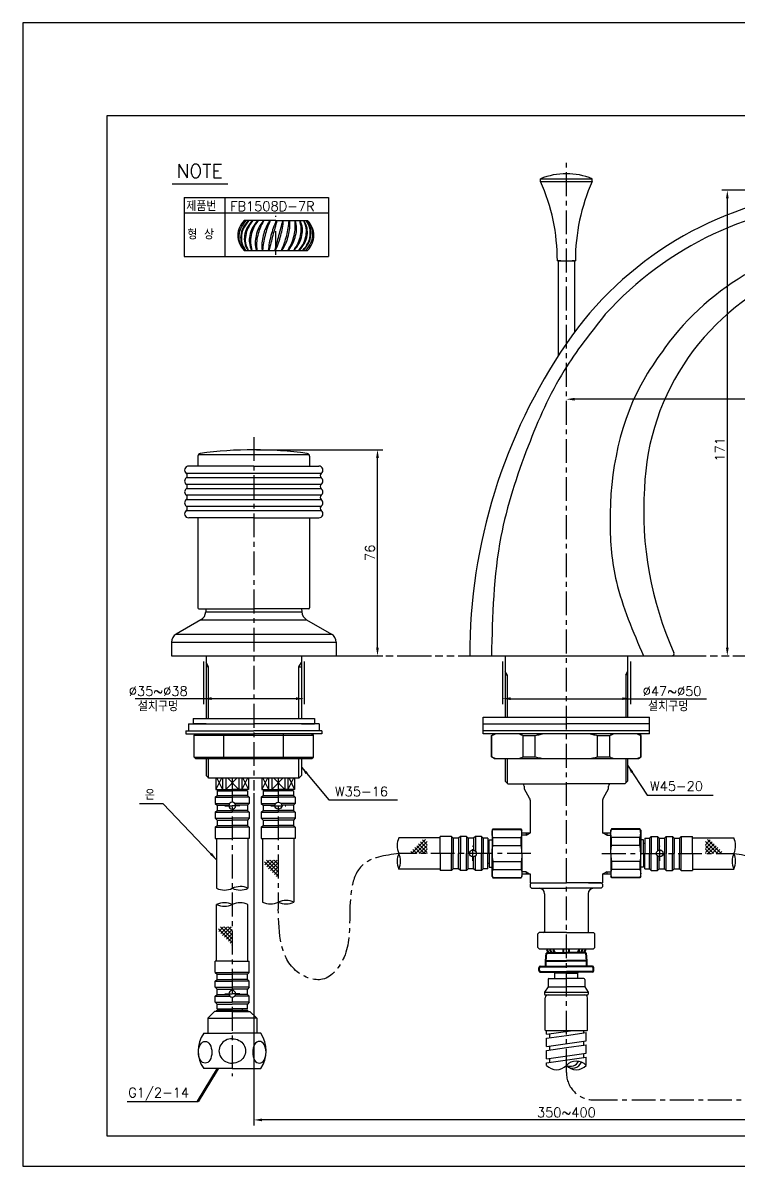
# Model space of a CAD drawing. Extents: x 594 to 1188, y 0 to 420.
# Drawn here: x 594 to 856.7, y 0 to 420 of the extents above; entities that cross this region are included whole.
import ezdxf

# ---------------------------------------------------------------- set-up
doc = ezdxf.new("R2010")
doc.units = 0
doc.header["$LTSCALE"] = 7
doc.header["$MEASUREMENT"] = 0
doc.linetypes.add('CENTER', pattern=[2, 1.25, -0.25, 0.25, -0.25])
doc.linetypes.add('PHANTOM', pattern=[0.8, 0.45, -0.05, 0.1, -0.05, 0.1, -0.05])
doc.layers.get('0').update_dxf_attribs({"color": 2, "linetype": 'CONTINUOUS'})
for name, color, linetype in [('CL', 1, 'CENTER'), ('D', 2, 'CONTINUOUS'), ('DIM', 2, 'CONTINUOUS'), ('DWG', 7, 'CONTINUOUS'), ('PH', 3, 'PHANTOM')]:
    doc.layers.add(name, color=color, linetype=linetype)
doc.styles.add('GHS', font='ROMANS', dxfattribs={"bigfont": 'GHS'})
doc.dimstyles.new('STANDARD$7', dxfattribs={"dimtxt": 3.5, "dimasz": 3, "dimexe": 1, "dimexo": 0.0625, "dimgap": 1, "dimtad": 1, "dimdec": 4, "dimzin": 0, "dimdsep": 46, "dimtxsty": 'GHS', "dimcen": 1, "dimclrt": 2, "dimadec": 0, "dimazin": 0, "dimtfac": 1, "dimtdec": 4, "dimtofl": 0, "dimtmove": 0, "dimatfit": 3, "dimfxl": 0, "dimtolj": 1, "dimtzin": 0, "dimarcsym": 0})

# ---------------------------------------------------------------- blocks, each defined once
blk = doc.blocks.new('BORDER')
for p, q in [((1, 1), (0, 1)), ((0, 1), (0, 0)), ((0, 0), (1, 0))]:
    blk.add_line(p, q)

msp = doc.modelspace()

# ---------------------------------------------------------------- linework, layer by layer
at = {"color": 4}
for p, q in [((625, 386), (937.66, 386)), ((625, 11), (625, 386)), ((1174, 11), (625, 11))]:
    msp.add_line(p, q, dxfattribs=at)
at = {"color": 7, "linetype": 'Continuous'}
for p, q in [((791.54, 332.59), (790.61, 332.59)), ((790.61, 332.59), (790.61, 297.64)), ((796.61, 332.59), (795.68, 332.59)), ((796.61, 332.59), (796.61, 306.37)), ((661.21, 204.77), (661.15, 203.58)), ((696.39, 204.77), (696.45, 203.58)), ((659.41, 200.73), (650.3, 195.48)), ((698.2, 200.73), (707.3, 195.48)), ((648.55, 192.45), (648.55, 187.47)), ((709.05, 192.45), (709.05, 187.47)), ((648.55, 187.47), (678.8, 187.47)), ((661.3, 187.47), (661.3, 164.47)), ((696.3, 187.47), (709.05, 187.47)), ((696.3, 187.47), (696.3, 164.47)), ((771.11, 187.47), (771.11, 164.97)), ((816.11, 187.47), (816.11, 164.97)), ((763.11, 162.47), (763.11, 164.97)), ((824.11, 162.47), (824.11, 164.97)), ((653.8, 159.97), (678.8, 159.97)), ((653.8, 159.97), (653.8, 158.77)), ((654.8, 162.47), (654.8, 159.97)), ((661.3, 162.47), (656.55, 162.47)), ((703.8, 159.97), (678.8, 159.97)), ((696.3, 162.47), (701.05, 162.47)), ((702.8, 162.47), (702.8, 159.97)), ((703.8, 159.97), (703.8, 158.77)), ((763.11, 159.97), (763.11, 162.47)), ((793.61, 159.97), (763.11, 159.97)), ((763.11, 158.77), (763.11, 159.97)), ((824.11, 159.97), (793.61, 159.97)), ((824.11, 159.97), (824.11, 162.47)), ((824.11, 158.77), (824.11, 159.97)), ((653.8, 158.77), (678.8, 158.77)), ((657.44, 158.77), (656.86, 158.27)), ((656.86, 158.27), (700.74, 158.27)), ((656.86, 150.27), (656.86, 158.27)), ((668.12, 158.77), (667.83, 158.27)), ((667.83, 150.27), (667.83, 158.27)), ((703.8, 158.77), (678.8, 158.77)), ((689.48, 158.77), (689.77, 158.27)), ((689.77, 150.27), (689.77, 158.27)), ((700.16, 158.77), (700.74, 158.27)), ((700.74, 150.27), (700.74, 158.27)), ((793.61, 158.77), (763.11, 158.77)), ((766.11, 158.19), (767.11, 158.77)), ((766.11, 150.34), (766.11, 158.19)), ((766.11, 158.19), (766.23, 158.19)), ((766.23, 150.34), (766.23, 158.19)), ((777.69, 158.19), (782.15, 158.19)), ((777.69, 150.34), (777.69, 158.19)), ((782.15, 150.34), (782.15, 158.19)), ((824.11, 158.77), (793.61, 158.77)), ((805.07, 150.34), (805.07, 158.19)), ((805.07, 158.19), (809.53, 158.19)), ((809.53, 150.34), (809.53, 158.19)), ((821.11, 158.19), (820.11, 158.77)), ((820.99, 150.34), (820.99, 158.19)), ((820.99, 158.19), (821.11, 158.19)), ((821.11, 150.34), (821.11, 158.19)), ((656.86, 150.27), (700.74, 150.27)), ((657.44, 149.77), (656.86, 150.27)), ((657.44, 149.77), (700.16, 149.77)), ((661.3, 149.77), (661.3, 143.47)), ((668.12, 149.77), (667.83, 150.27)), ((689.48, 149.77), (689.77, 150.27)), ((696.3, 149.77), (696.3, 143.47)), ((700.16, 149.77), (700.74, 150.27)), ((767.11, 149.77), (766.11, 150.34)), ((766.11, 150.34), (766.23, 150.34)), ((767.11, 149.77), (820.11, 149.77)), ((771.11, 149.77), (771.11, 141.47)), ((777.69, 150.34), (782.15, 150.34)), ((805.07, 150.34), (809.53, 150.34)), ((816.11, 149.77), (816.11, 141.47)), ((820.11, 149.77), (821.11, 150.34)), ((820.99, 150.34), (821.11, 150.34)), ((661.3, 143.47), (662.3, 142.47)), ((696.3, 143.47), (695.3, 142.47)), ((678.8, 142.47), (662.3, 142.47)), ((695.3, 142.47), (678.8, 142.47)), ((695.3, 142.47), (693.8, 142.47)), ((771.11, 141.47), (772.11, 140.47)), ((778.11, 139.57), (778.11, 138.94)), ((809.11, 138.94), (809.11, 139.57)), ((816.11, 141.47), (815.11, 140.47)), ((780.11, 135.21), (778.24, 138.44)), ((780.31, 134.46), (780.31, 122.37)), ((806.91, 134.46), (806.91, 122.37)), ((808.98, 138.44), (807.11, 135.21)), ((766.31, 123.37), (766.6, 123.87)), ((766.31, 123.37), (766.31, 114.87)), ((766.6, 123.87), (777.02, 123.87)), ((766.6, 123.71), (766.6, 123.87)), ((766.6, 123.71), (777.02, 123.71)), ((777.02, 123.87), (777.02, 123.71)), ((777.02, 123.87), (777.31, 123.37)), ((777.31, 114.87), (777.31, 123.37)), ((780.31, 122.37), (777.31, 122.37)), ((778.81, 122.37), (778.81, 121.62)), ((809.91, 122.37), (806.91, 122.37)), ((808.41, 122.37), (808.41, 121.62)), ((810.2, 123.87), (809.91, 123.37)), ((809.91, 114.87), (809.91, 123.37)), ((820.62, 123.87), (810.2, 123.87)), ((810.2, 123.87), (810.2, 123.71)), ((820.62, 123.71), (810.2, 123.71)), ((820.91, 123.37), (820.62, 123.87)), ((820.62, 123.71), (820.62, 123.87)), ((820.91, 123.37), (820.91, 114.87)), ((766.6, 120.75), (777.02, 120.75)), ((766.6, 117.82), (766.6, 120.75)), ((766.6, 117.82), (777.02, 117.82)), ((777.02, 117.82), (777.02, 120.75)), ((820.62, 120.75), (810.2, 120.75)), ((810.2, 117.82), (810.2, 120.75)), ((820.62, 117.82), (810.2, 117.82)), ((820.62, 117.82), (820.62, 120.75)), ((766.31, 106.37), (766.31, 114.87)), ((777.31, 114.87), (777.31, 106.37)), ((809.91, 114.87), (809.91, 106.37)), ((820.91, 106.37), (820.91, 114.87)), ((766.6, 111.91), (777.02, 111.91)), ((766.6, 111.91), (766.6, 108.98)), ((777.02, 111.91), (777.02, 108.98)), ((820.62, 111.91), (810.2, 111.91)), ((810.2, 111.91), (810.2, 108.98)), ((820.62, 111.91), (820.62, 108.98)), ((766.31, 106.37), (766.6, 105.87)), ((766.6, 108.98), (777.02, 108.98)), ((766.6, 106.03), (777.02, 106.03)), ((766.6, 106.03), (766.6, 105.87)), ((766.6, 105.87), (777.02, 105.87)), ((777.02, 105.87), (777.31, 106.37)), ((777.02, 105.87), (777.02, 106.03)), ((777.31, 107.37), (780.31, 107.37)), ((778.81, 108.12), (778.81, 107.37)), ((780.31, 107.37), (780.31, 104.07)), ((806.91, 107.37), (806.91, 104.07)), ((806.91, 107.37), (809.91, 107.37)), ((808.41, 108.12), (808.41, 107.37)), ((810.2, 105.87), (809.91, 106.37)), ((820.62, 108.98), (810.2, 108.98)), ((820.62, 106.03), (810.2, 106.03)), ((810.2, 105.87), (810.2, 106.03)), ((820.62, 105.87), (810.2, 105.87)), ((820.91, 106.37), (820.62, 105.87)), ((820.62, 106.03), (820.62, 105.87)), ((780.31, 104.07), (793.61, 104.07)), ((801.71, 104.07), (806.91, 104.07)), ((785.61, 100.07), (785.61, 86.17)), ((785.61, 100.07), (785.61, 86.17)), ((801.61, 100.07), (801.61, 86.17)), ((801.61, 100.07), (801.61, 86.17)), ((783.61, 79.87), (793.61, 79.87)), ((793.61, 79.87), (803.61, 79.87))]:
    msp.add_line(p, q, dxfattribs=at)
at = {"color": 2, "linetype": 'Continuous'}
for p, q in [((661.21, 204.72), (661.26, 204.77)), ((654.88, 162.47), (654.8, 162.46)), ((702.73, 162.47), (702.8, 162.46)), ((653.8, 158.84), (653.85, 158.77)), ((703.8, 158.84), (703.75, 158.77))]:
    msp.add_line(p, q, dxfattribs=at)
at = {"color": 2}
for p, q in [((741.82, 119.94), (736.74, 114.87)), ((742.52, 119.24), (738.15, 114.87)), ((738.65, 117.7), (741.49, 114.87)), ((739.36, 118.41), (742.52, 115.24)), ((742.52, 117.82), (739.57, 114.87)), ((740.06, 119.12), (742.52, 116.66)), ((740.77, 119.82), (742.52, 118.07)), ((846.45, 119.82), (844.69, 118.07)), ((844.69, 119.24), (849.07, 114.87)), ((847.15, 119.12), (844.69, 116.66)), ((847.86, 118.41), (844.69, 115.24)), ((844.69, 117.82), (847.65, 114.87)), ((845.4, 119.94), (850.48, 114.87)), ((848.57, 117.7), (845.73, 114.87)), ((735.82, 114.86), (735.83, 114.87)), ((735.82, 114.87), (735.83, 114.87)), ((736.53, 115.58), (737.24, 114.87)), ((737.24, 116.29), (738.66, 114.87)), ((737.94, 117), (740.07, 114.87)), ((742.52, 116.41), (740.98, 114.87)), ((742.52, 114.99), (742.4, 114.87)), ((844.69, 116.41), (846.24, 114.87)), ((844.69, 114.99), (844.82, 114.87)), ((849.28, 117), (847.14, 114.87)), ((849.98, 116.29), (848.56, 114.87)), ((850.69, 115.58), (849.97, 114.87)), ((851.4, 114.87), (851.39, 114.87)), ((851.4, 114.86), (851.39, 114.87)), ((682.73, 111.73), (687.81, 106.65)), ((682.85, 110.68), (684.6, 112.43)), ((683.44, 112.43), (687.81, 108.06)), ((683.56, 109.97), (686.02, 112.43)), ((684.27, 109.27), (687.43, 112.43)), ((684.85, 112.43), (687.81, 109.48)), ((684.97, 108.56), (687.81, 111.4)), ((685.68, 107.85), (687.81, 109.98)), ((686.27, 112.43), (687.81, 110.89)), ((687.68, 112.43), (687.81, 112.31)), ((686.39, 107.15), (687.81, 108.57)), ((687.09, 106.44), (687.81, 107.16)), ((687.8, 105.73), (687.81, 105.74)), ((665.82, 87.22), (670.9, 82.14)), ((665.94, 86.18), (667.69, 87.93)), ((666.53, 87.93), (670.9, 83.56)), ((666.65, 85.47), (669.11, 87.93)), ((667.36, 84.76), (670.52, 87.93)), ((667.95, 87.93), (670.9, 84.97)), ((668.06, 84.06), (670.9, 86.89)), ((668.77, 83.35), (670.9, 85.48)), ((669.36, 87.93), (670.9, 86.39)), ((669.48, 82.64), (670.9, 84.06)), ((670.77, 87.93), (670.9, 87.8)), ((670.19, 81.93), (670.9, 82.65)), ((670.89, 81.23), (670.9, 81.24))]:
    msp.add_line(p, q, dxfattribs=at)
at = {"color": 7, "linetype": 'Continuous'}
for points in [[(766.31, 122.23), (766.31, 122.39), (766.32, 122.55), (766.34, 122.72), (766.37, 122.88), (766.4, 123.05), (766.44, 123.21), (766.48, 123.38), (766.54, 123.54), (766.6, 123.71)], [(766.6, 120.75), (766.54, 120.91), (766.48, 121.08), (766.44, 121.24), (766.4, 121.41), (766.37, 121.57), (766.34, 121.74), (766.32, 121.9), (766.31, 122.06), (766.31, 122.23)], [(777.31, 122.23), (777.31, 122.39), (777.29, 122.55), (777.28, 122.72), (777.25, 122.88), (777.22, 123.05), (777.18, 123.21), (777.13, 123.38), (777.08, 123.54), (777.02, 123.71)], [(777.02, 120.75), (777.08, 120.91), (777.13, 121.08), (777.18, 121.24), (777.22, 121.41), (777.25, 121.57), (777.28, 121.74), (777.29, 121.9), (777.31, 122.06), (777.31, 122.23)], [(809.91, 122.23), (809.91, 122.39), (809.92, 122.55), (809.94, 122.72), (809.97, 122.88), (810, 123.05), (810.04, 123.21), (810.08, 123.38), (810.14, 123.54), (810.2, 123.71)], [(810.2, 120.75), (810.14, 120.91), (810.08, 121.08), (810.04, 121.24), (810, 121.41), (809.97, 121.57), (809.94, 121.74), (809.92, 121.9), (809.91, 122.06), (809.91, 122.23)], [(820.91, 122.23), (820.91, 122.39), (820.89, 122.55), (820.88, 122.72), (820.85, 122.88), (820.82, 123.05), (820.78, 123.21), (820.73, 123.38), (820.68, 123.54), (820.62, 123.71)], [(820.62, 120.75), (820.68, 120.91), (820.73, 121.08), (820.78, 121.24), (820.82, 121.41), (820.85, 121.57), (820.88, 121.74), (820.89, 121.9), (820.91, 122.06), (820.91, 122.23)], [(766.31, 114.87), (766.31, 115.19), (766.32, 115.52), (766.34, 115.85), (766.37, 116.18), (766.4, 116.5), (766.44, 116.83), (766.48, 117.16), (766.54, 117.49), (766.6, 117.82)], [(777.31, 114.87), (777.31, 115.19), (777.29, 115.52), (777.28, 115.85), (777.25, 116.18), (777.22, 116.5), (777.18, 116.83), (777.13, 117.16), (777.08, 117.49), (777.02, 117.82)], [(809.91, 114.87), (809.91, 115.19), (809.92, 115.52), (809.94, 115.85), (809.97, 116.18), (810, 116.5), (810.04, 116.83), (810.08, 117.16), (810.14, 117.49), (810.2, 117.82)], [(820.91, 114.87), (820.91, 115.19), (820.89, 115.52), (820.88, 115.85), (820.85, 116.18), (820.82, 116.5), (820.78, 116.83), (820.73, 117.16), (820.68, 117.49), (820.62, 117.82)], [(766.31, 114.87), (766.31, 114.54), (766.32, 114.21), (766.34, 113.88), (766.37, 113.56), (766.4, 113.23), (766.44, 112.9), (766.48, 112.57), (766.54, 112.24), (766.6, 111.91)], [(777.31, 114.87), (777.31, 114.54), (777.29, 114.21), (777.28, 113.88), (777.25, 113.56), (777.22, 113.23), (777.18, 112.9), (777.13, 112.57), (777.08, 112.24), (777.02, 111.91)], [(809.91, 114.87), (809.91, 114.54), (809.92, 114.21), (809.94, 113.88), (809.97, 113.56), (810, 113.23), (810.04, 112.9), (810.08, 112.57), (810.14, 112.24), (810.2, 111.91)], [(820.91, 114.87), (820.91, 114.54), (820.89, 114.21), (820.88, 113.88), (820.85, 113.56), (820.82, 113.23), (820.78, 112.9), (820.73, 112.57), (820.68, 112.24), (820.62, 111.91)], [(766.6, 108.98), (766.54, 108.82), (766.48, 108.65), (766.44, 108.49), (766.4, 108.32), (766.37, 108.16), (766.34, 108), (766.32, 107.83), (766.31, 107.67), (766.31, 107.5)], [(766.31, 107.5), (766.31, 107.34), (766.32, 107.18), (766.34, 107.01), (766.37, 106.85), (766.4, 106.69), (766.44, 106.52), (766.48, 106.36), (766.54, 106.19), (766.6, 106.03)], [(777.02, 108.98), (777.08, 108.82), (777.13, 108.65), (777.18, 108.49), (777.22, 108.32), (777.25, 108.16), (777.28, 108), (777.29, 107.83), (777.31, 107.67), (777.31, 107.5)], [(777.31, 107.5), (777.31, 107.34), (777.29, 107.18), (777.28, 107.01), (777.25, 106.85), (777.22, 106.69), (777.18, 106.52), (777.13, 106.36), (777.08, 106.19), (777.02, 106.03)], [(810.2, 108.98), (810.14, 108.82), (810.08, 108.65), (810.04, 108.49), (810, 108.32), (809.97, 108.16), (809.94, 108), (809.92, 107.83), (809.91, 107.67), (809.91, 107.5)], [(809.91, 107.5), (809.91, 107.34), (809.92, 107.18), (809.94, 107.01), (809.97, 106.85), (810, 106.69), (810.04, 106.52), (810.08, 106.36), (810.14, 106.19), (810.2, 106.03)], [(820.62, 108.98), (820.68, 108.82), (820.73, 108.65), (820.78, 108.49), (820.82, 108.32), (820.85, 108.16), (820.88, 108), (820.89, 107.83), (820.91, 107.67), (820.91, 107.5)], [(820.91, 107.5), (820.91, 107.34), (820.89, 107.18), (820.88, 107.01), (820.85, 106.85), (820.82, 106.69), (820.78, 106.52), (820.73, 106.36), (820.68, 106.19), (820.62, 106.03)]]:
    msp.add_lwpolyline(points, dxfattribs=at)
for centre, radius, start, end in [((657.66, 203.76), 3.5, 300, 357), ((699.95, 203.76), 3.5, 183, 240), ((652.05, 192.45), 3.5, 120, 180), ((705.55, 192.45), 3.5, 0, 60), ((776.61, 139.57), 1.5, 0, 36.8699), ((779.11, 138.94), 1, 179.9984, 209.9982), ((808.11, 138.94), 1, 330.0011, 0.0009), ((810.61, 139.57), 1.5, 143.1301, 180), ((778.81, 134.46), 1.5, 0, 30), ((808.41, 134.46), 1.5, 150, 180)]:
    msp.add_arc(centre, radius, start, end, dxfattribs=at)
at = {"color": 2, "linetype": 'Continuous'}
for centre, radius, start, end in [((738.21, 117.72), 6.77, 154.671, 204.893), ((849, 117.72), 6.77, 335.107, 25.329), ((738.21, 112.01), 6.77, 155.107, 205.329), ((725.93, 111.97), 6.78, 335.1431, 25.293), ((861.28, 111.97), 6.78, 154.707, 204.8569), ((849, 112.01), 6.77, 334.671, 24.893), ((668.05, 108.21), 6.77, 244.671, 294.893), ((673.8, 95.93), 6.78, 65.1431, 115.293), ((673.75, 108.21), 6.77, 245.107, 295.329), ((668.05, 89.97), 6.77, 65.107, 115.329), ((673.75, 89.97), 6.77, 64.671, 114.893), ((684.95, 103.09), 6.77, 244.671, 294.893), ((690.7, 90.81), 6.78, 65.1431, 115.293), ((690.65, 103.09), 6.77, 245.107, 295.329), ((668, 102.25), 6.78, 245.1431, 295.293)]:
    msp.add_arc(centre, radius, start, end, dxfattribs=at)
at = {"color": 7, "linetype": 'Continuous'}
for points in [[(766.23, 158.19), (766.68, 158.4), (767.12, 158.59), (767.56, 158.77)], [(776.35, 158.77), (776.8, 158.59), (777.24, 158.4), (777.69, 158.19)], [(782.15, 158.19), (783.05, 158.4), (783.94, 158.59), (784.82, 158.77)], [(802.4, 158.77), (803.28, 158.59), (804.17, 158.4), (805.07, 158.19)], [(809.53, 158.19), (809.98, 158.4), (810.42, 158.59), (810.87, 158.77)], [(819.65, 158.77), (820.1, 158.59), (820.54, 158.4), (820.99, 158.19)], [(766.23, 150.34), (766.68, 150.14), (767.12, 149.94), (767.56, 149.77)], [(776.35, 149.77), (776.8, 149.94), (777.24, 150.14), (777.69, 150.34)], [(782.15, 150.34), (783.05, 150.14), (783.94, 149.94), (784.82, 149.77)], [(802.4, 149.77), (803.28, 149.94), (804.17, 150.14), (805.07, 150.34)], [(809.53, 150.34), (809.98, 150.14), (810.42, 149.94), (810.87, 149.77)], [(819.65, 149.77), (820.1, 149.94), (820.54, 150.14), (820.99, 150.34)]]:
    msp.add_spline(points, degree=3, dxfattribs=at)
at = {"layer": 'CL', "color": 1}
for p, q in [((793.61, 34.35), (793.61, 369.63)), ((678.8, 267.81), (678.8, 138.03)), ((670.9, 142.47), (670.9, 33.08)), ((687.8, 142.47), (687.8, 94.38)), ((687.8, 142.47), (687.8, 117.52)), ((780.57, 114.87), (732.14, 114.87)), ((806.65, 114.87), (855.08, 114.87)), ((803.61, 24.35), (960.4, 24.35))]:
    msp.add_line(p, q, dxfattribs=at)
at = {"layer": 'CL'}
msp.add_line((686.91, 334.73), (686.91, 349.05), dxfattribs=at)
at = {"layer": 'CL', "ltscale": 0.5}
for p, q in [((668.15, 132.4), (670.9, 132.4)), ((673.65, 132.4), (670.9, 132.4)), ((685.05, 132.4), (690.55, 132.4)), ((759.31, 112.12), (759.31, 117.62)), ((827.91, 112.12), (827.91, 117.62)), ((668.15, 63.31), (670.9, 63.31)), ((673.65, 63.31), (670.9, 63.31))]:
    msp.add_line(p, q, dxfattribs=at)
at = {"layer": 'CL', "color": 1}
msp.add_arc((803.61, 34.35), 10, 180, 270, dxfattribs=at)
for points in [[(732.14, 114.87), (718.7, 110.58), (714.04, 91.47), (711.97, 76.79), (704.06, 68.65), (694.75, 71.44), (687.8, 94.38)], [(855.08, 114.87), (868.52, 110.58), (873.18, 91.47), (875.25, 76.79), (883.16, 68.65), (892.46, 71.44), (899.42, 94.38)]]:
    msp.add_spline(points, degree=3, dxfattribs=at)
at = {"layer": 'D'}
for p, q in [((648.88, 360.88), (669.27, 360.88)), ((653.18, 355.9), (706.29, 355.9)), ((653.18, 355.9), (653.18, 334.2)), ((668.18, 355.9), (668.18, 334.2)), ((706.29, 355.9), (706.29, 334.2)), ((653.18, 350.2), (706.29, 350.2)), ((653.18, 334.2), (706.29, 334.2)), ((660.3, 185.37), (660.3, 169.75)), ((662.2, 183.47), (661.3, 185.02)), ((695.4, 183.47), (696.3, 185.02)), ((697.3, 185.37), (697.3, 169.75)), ((770.11, 185.37), (770.11, 169.73)), ((817.11, 185.37), (817.11, 169.73)), ((662.2, 164.47), (662.2, 183.47)), ((695.4, 164.47), (695.4, 183.47)), ((771.81, 180.47), (771.11, 181.68)), ((815.41, 180.47), (816.11, 181.68)), ((771.81, 180.47), (771.81, 164.97)), ((815.41, 180.47), (815.41, 164.97)), ((635.23, 171.75), (694.3, 171.75)), ((773.11, 171.73), (845.07, 171.73)), ((662.2, 142.57), (662.2, 149.77)), ((695.4, 142.57), (695.4, 149.77)), ((771.81, 149.77), (771.81, 140.77)), ((815.41, 149.77), (815.41, 140.77)), ((666.97, 142.47), (664.9, 138.4)), ((665.26, 142.47), (667.34, 138.4)), ((668.5, 138.4), (672.57, 142.47)), ((673.3, 138.4), (669.23, 142.47)), ((676.54, 142.47), (674.47, 138.4)), ((674.84, 142.47), (676.9, 138.4)), ((683.87, 142.47), (681.8, 138.4)), ((682.16, 142.47), (684.24, 138.4)), ((689.47, 142.47), (685.4, 138.4)), ((690.2, 138.4), (686.13, 142.47)), ((693.44, 142.47), (691.37, 138.4)), ((691.74, 142.47), (693.8, 138.4)), ((706.34, 134.54), (731.64, 134.54)), ((823.24, 136.34), (847.49, 136.34)), ((645.55, 133.1), (636.78, 133.1)), ((778.81, 121.62), (780.11, 122.37)), ((808.41, 121.62), (807.11, 122.37)), ((778.81, 121.62), (777.31, 121.62)), ((808.41, 121.62), (809.91, 121.62)), ((778.81, 108.12), (777.31, 108.12)), ((778.81, 108.12), (780.11, 107.37)), ((808.41, 108.12), (807.11, 107.37)), ((808.41, 108.12), (809.91, 108.12)), ((632.35, 23.76), (658.26, 23.76))]:
    msp.add_line(p, q, dxfattribs=at)
at = {"layer": 'D', "color": 2}
for p, q in [((678.8, 137.03), (678.8, 14.98)), ((905.42, 16.98), (681.8, 16.98))]:
    msp.add_line(p, q, dxfattribs=at)
at = {"layer": 'D', "color": 7, "lineweight": 0}
for p, q in [((801.61, 79.87), (803.61, 79.87)), ((803.61, 79.87), (804.11, 80.37))]:
    msp.add_line(p, q, dxfattribs=at)
at = {"layer": 'D'}
for centre, radius, start, end in [((797.23, 33.68), 4.92, 42.5796, 137.4204), ((795.08, 40.09), 3.41, 244.4618, 332.7206), ((795.97, 39.39), 3.35, 225.2934, 339.7397), ((789.98, 40.34), 4.92, 222.5796, 317.4204), ((797.23, 40.34), 4.92, 222.5796, 317.4204)]:
    msp.add_arc(centre, radius, start, end, dxfattribs=at)
for points in [[(663.3, 172.25), (663.3, 171.25), (660.3, 171.75)], [(694.3, 172.25), (694.3, 171.25), (697.3, 171.75)], [(773.11, 172.23), (773.11, 171.23), (770.11, 171.73)], [(814.11, 172.23), (814.11, 171.23), (817.11, 171.73)]]:
    msp.add_solid(points, dxfattribs=at)
at = {"layer": 'D', "color": 2}
msp.add_solid([(681.8, 17.48), (681.8, 16.48), (678.8, 16.98)], dxfattribs=at)
at = {"layer": 'DIM'}
for p, q in [((899.2, 358.5), (850.72, 358.5)), ((852.72, 355.5), (852.72, 190.47)), ((985.38, 281.74), (796.61, 281.74)), ((679.8, 263.17), (726.24, 263.17)), ((724.24, 190.47), (724.24, 260.17)), ((710.05, 187.47), (726.24, 187.47))]:
    msp.add_line(p, q, dxfattribs=at)
for points in [[(852.22, 355.5), (853.22, 355.5), (852.72, 358.5)], [(796.61, 282.24), (796.61, 281.24), (793.61, 281.74)], [(723.74, 260.17), (724.74, 260.17), (724.24, 263.17)], [(723.74, 190.47), (724.74, 190.47), (724.24, 187.47)], [(852.22, 190.47), (853.22, 190.47), (852.72, 187.47)]]:
    msp.add_solid(points, dxfattribs=at)
at = {"layer": 'DWG'}
for p, q in [((784.11, 362.72), (803.11, 362.72)), ((784.11, 361.72), (784.11, 362.72)), ((784.11, 361.72), (803.11, 361.72)), ((803.11, 361.72), (803.11, 362.72)), ((686.91, 347.39), (675.25, 347.39)), ((686.91, 347.39), (698.57, 347.39)), ((675.25, 336.39), (698.57, 336.39)), ((790.31, 332.59), (796.91, 332.59)), ((658.3, 260.8), (658.3, 257.17)), ((658.52, 261.43), (699.08, 261.43)), ((699.3, 260.8), (699.3, 257.17)), ((678.8, 257.17), (654.9, 257.17)), ((678.8, 257.17), (702.7, 257.17)), ((703.6, 254.47), (654, 254.47)), ((703.6, 252.87), (654, 252.87)), ((703.6, 250.47), (654, 250.47)), ((703.6, 248.87), (654, 248.87)), ((703.6, 246.47), (654, 246.47)), ((654, 244.87), (703.6, 244.87)), ((654, 242.47), (703.6, 242.47)), ((654, 240.87), (703.6, 240.87)), ((658.3, 238.17), (654.9, 238.17)), ((662.8, 238.17), (658.3, 238.17)), ((678.8, 238.17), (658.3, 238.17)), ((658.3, 237.87), (658.3, 205.07)), ((678.8, 238.17), (699.3, 238.17)), ((694.8, 238.17), (699.3, 238.17)), ((699.3, 238.17), (699.3, 205.07)), ((699.3, 238.17), (702.7, 238.17)), ((658.6, 204.77), (678.8, 204.77)), ((661.15, 203.58), (696.45, 203.58)), ((699, 204.77), (678.8, 204.77)), ((659.41, 200.73), (698.2, 200.73)), ((650.3, 195.48), (707.3, 195.48)), ((648.55, 192.45), (709.05, 192.45)), ((648.55, 187.47), (661.3, 187.47)), ((678.8, 187.47), (709.05, 187.47)), ((758.11, 187.47), (793.61, 187.47)), ((793.61, 187.47), (832.37, 187.47)), ((662.2, 183.47), (661.3, 183.47)), ((695.4, 183.47), (696.3, 183.47)), ((771.11, 180.47), (771.81, 180.47)), ((816.11, 180.47), (815.41, 180.47)), ((656.55, 164.47), (701.05, 164.47)), ((656.55, 164.47), (656.55, 162.47)), ((701.05, 164.47), (701.05, 162.47)), ((763.11, 164.97), (824.11, 164.97)), ((654.8, 162.47), (678.8, 162.47)), ((702.8, 162.47), (678.8, 162.47)), ((763.11, 162.47), (793.61, 162.47)), ((824.11, 162.47), (793.61, 162.47)), ((664.9, 142.47), (664.9, 138.4)), ((667.34, 142.47), (667.34, 138.4)), ((668.5, 142.47), (668.5, 138.4)), ((673.3, 142.47), (673.3, 138.4)), ((674.47, 142.47), (674.47, 138.4)), ((676.9, 142.47), (676.9, 138.4)), ((681.8, 142.47), (681.8, 138.4)), ((684.24, 142.47), (684.24, 138.4)), ((685.4, 142.47), (685.4, 138.4)), ((690.2, 142.47), (690.2, 138.4)), ((691.37, 142.47), (691.37, 138.4)), ((693.8, 142.47), (693.8, 138.4)), ((772.11, 140.47), (793.61, 140.47)), ((815.11, 140.47), (793.61, 140.47)), ((664.65, 135.51), (665.3, 136.16)), ((664.65, 135.51), (670.9, 135.51)), ((664.65, 135.51), (664.65, 133.28)), ((664.9, 138.4), (670.9, 138.4)), ((665.3, 137.9), (670.9, 137.9)), ((665.3, 137.9), (665.3, 136.16)), ((665.3, 136.16), (670.9, 136.16)), ((667.15, 138.4), (667.15, 137.9)), ((676.9, 138.4), (670.9, 138.4)), ((676.5, 137.9), (670.9, 137.9)), ((676.5, 136.16), (670.9, 136.16)), ((677.15, 135.51), (670.9, 135.51)), ((674.65, 138.4), (674.65, 137.9)), ((676.5, 137.9), (676.5, 136.16)), ((677.15, 135.51), (676.5, 136.16)), ((677.15, 135.51), (677.15, 133.28)), ((681.55, 135.51), (682.2, 136.16)), ((681.55, 135.51), (687.8, 135.51)), ((681.55, 135.51), (681.55, 133.28)), ((681.8, 138.4), (687.8, 138.4)), ((682.2, 137.9), (687.8, 137.9)), ((682.2, 137.9), (682.2, 136.16)), ((682.2, 136.16), (687.8, 136.16)), ((684.05, 138.4), (684.05, 137.9)), ((693.8, 138.4), (687.8, 138.4)), ((693.4, 137.9), (687.8, 137.9)), ((693.4, 136.16), (687.8, 136.16)), ((694.05, 135.51), (687.8, 135.51)), ((691.55, 138.4), (691.55, 137.9)), ((693.4, 137.9), (693.4, 136.16)), ((694.05, 135.51), (693.4, 136.16)), ((694.05, 135.51), (694.05, 133.28)), ((664.65, 133.28), (670.02, 133.28)), ((664.65, 133.28), (665.3, 132.63)), ((664.65, 130.01), (665.3, 130.66)), ((665.3, 132.63), (669.67, 132.63)), ((665.3, 132.63), (665.3, 130.66)), ((665.3, 130.66), (670.9, 130.66)), ((676.5, 130.66), (670.9, 130.66)), ((677.15, 133.28), (671.79, 133.28)), ((676.5, 132.63), (672.13, 132.63)), ((677.15, 133.28), (676.5, 132.63)), ((676.5, 132.63), (676.5, 130.66)), ((677.15, 130.01), (676.5, 130.66)), ((681.55, 133.28), (686.92, 133.28)), ((681.55, 133.28), (682.2, 132.63)), ((681.55, 130.01), (682.2, 130.66)), ((682.2, 132.63), (686.57, 132.63)), ((682.2, 132.63), (682.2, 130.66)), ((682.2, 130.66), (687.8, 130.66)), ((693.4, 130.66), (687.8, 130.66)), ((694.05, 133.28), (688.69, 133.28)), ((693.4, 132.63), (689.03, 132.63)), ((694.05, 133.28), (693.4, 132.63)), ((693.4, 132.63), (693.4, 130.66)), ((694.05, 130.01), (693.4, 130.66)), ((664.65, 130.01), (664.65, 127.78)), ((664.65, 130.01), (670.9, 130.01)), ((664.65, 127.78), (670.9, 127.78)), ((664.65, 127.78), (665.3, 127.13)), ((665.3, 127.13), (670.9, 127.13)), ((665.3, 127.13), (665.3, 125.16)), ((677.15, 130.01), (670.9, 130.01)), ((677.15, 127.78), (670.9, 127.78)), ((676.5, 127.13), (670.9, 127.13)), ((677.15, 127.78), (676.5, 127.13)), ((676.5, 127.13), (676.5, 125.16)), ((677.15, 130.01), (677.15, 127.78)), ((681.55, 130.01), (687.8, 130.01)), ((681.55, 130.01), (681.55, 127.78)), ((681.55, 127.78), (687.8, 127.78)), ((681.55, 127.78), (682.2, 127.13)), ((682.2, 127.13), (687.8, 127.13)), ((682.2, 127.13), (682.2, 125.16)), ((694.05, 130.01), (687.8, 130.01)), ((694.05, 127.78), (687.8, 127.78)), ((693.4, 127.13), (687.8, 127.13)), ((694.05, 127.78), (693.4, 127.13)), ((693.4, 127.13), (693.4, 125.16)), ((694.05, 130.01), (694.05, 127.78)), ((664.65, 124.51), (665.3, 125.16)), ((664.65, 124.51), (670.9, 124.51)), ((664.65, 124.51), (664.65, 120.4)), ((665.29, 125.15), (670.9, 125.15)), ((676.52, 125.15), (670.9, 125.15)), ((677.15, 124.51), (670.9, 124.51)), ((677.15, 124.51), (676.5, 125.16)), ((677.15, 124.51), (677.15, 120.4)), ((681.55, 124.51), (682.2, 125.16)), ((681.55, 124.51), (687.8, 124.51)), ((681.55, 124.51), (681.55, 120.4)), ((682.19, 125.15), (687.8, 125.15)), ((693.42, 125.15), (687.8, 125.15)), ((694.05, 124.51), (687.8, 124.51)), ((694.05, 124.51), (693.4, 125.16)), ((694.05, 124.51), (694.05, 120.4)), ((664.65, 120.4), (670.9, 120.4)), ((665.15, 120.4), (665.15, 102.09)), ((677.15, 120.4), (670.9, 120.4)), ((676.65, 120.4), (676.65, 102.09)), ((681.55, 120.4), (687.8, 120.4)), ((682.05, 120.4), (682.05, 96.96)), ((694.05, 120.4), (687.8, 120.4)), ((693.55, 120.4), (693.55, 96.96)), ((747.31, 120.62), (732.09, 120.62)), ((751.43, 121.12), (747.31, 121.12)), ((747.31, 114.87), (747.31, 121.12)), ((751.43, 121.12), (751.43, 114.87)), ((751.43, 121.12), (752.08, 120.47)), ((752.06, 120.48), (752.06, 114.87)), ((754.04, 120.47), (752.08, 120.47)), ((754.69, 121.12), (754.04, 120.47)), ((754.04, 120.47), (754.04, 114.87)), ((754.69, 121.12), (754.69, 114.87)), ((756.93, 121.12), (754.69, 121.12)), ((756.93, 121.12), (756.93, 114.87)), ((756.93, 121.12), (757.58, 120.47)), ((759.54, 120.47), (757.58, 120.47)), ((757.58, 120.47), (757.58, 114.87)), ((760.19, 121.12), (759.54, 120.47)), ((759.54, 120.47), (759.54, 116.09)), ((760.19, 121.12), (760.19, 115.75)), ((762.43, 121.12), (760.19, 121.12)), ((762.43, 121.12), (762.43, 114.87)), ((762.43, 121.12), (763.08, 120.47)), ((763.08, 120.47), (763.08, 114.87)), ((764.81, 120.47), (763.08, 120.47)), ((764.81, 120.47), (764.81, 114.87)), ((765.31, 118.62), (764.81, 118.62)), ((765.31, 119.87), (766.31, 119.87)), ((765.31, 114.87), (765.31, 119.87)), ((821.91, 119.87), (820.91, 119.87)), ((821.91, 114.87), (821.91, 119.87)), ((821.91, 118.62), (822.41, 118.62)), ((822.41, 120.47), (824.14, 120.47)), ((822.41, 120.47), (822.41, 114.87)), ((824.79, 121.12), (824.14, 120.47)), ((824.14, 120.47), (824.14, 114.87)), ((824.79, 121.12), (824.79, 114.87)), ((824.79, 121.12), (827.03, 121.12)), ((827.03, 121.12), (827.03, 115.75)), ((827.03, 121.12), (827.68, 120.47)), ((827.68, 120.47), (827.68, 116.09)), ((827.68, 120.47), (829.64, 120.47)), ((830.29, 121.12), (829.64, 120.47)), ((829.64, 120.47), (829.64, 114.87)), ((830.29, 121.12), (830.29, 114.87)), ((830.29, 121.12), (832.53, 121.12)), ((832.53, 121.12), (832.53, 114.87)), ((832.53, 121.12), (833.18, 120.47)), ((833.18, 120.47), (835.14, 120.47)), ((833.18, 120.47), (833.18, 114.87)), ((835.79, 121.12), (835.14, 120.47)), ((835.16, 120.48), (835.16, 114.87)), ((835.79, 121.12), (835.79, 114.87)), ((835.79, 121.12), (839.91, 121.12)), ((839.91, 114.87), (839.91, 121.12)), ((839.91, 120.62), (855.13, 120.62)), ((747.31, 114.87), (747.31, 108.62)), ((751.43, 108.62), (751.43, 114.87)), ((752.06, 109.25), (752.06, 114.87)), ((754.04, 109.27), (754.04, 114.87)), ((754.69, 108.62), (754.69, 114.87)), ((756.93, 108.62), (756.93, 114.87)), ((757.58, 109.27), (757.58, 114.87)), ((759.54, 109.27), (759.54, 113.64)), ((760.19, 108.62), (760.19, 113.98)), ((762.43, 108.62), (762.43, 114.87)), ((763.08, 109.27), (763.08, 114.87)), ((764.81, 109.27), (764.81, 114.87)), ((765.31, 114.87), (765.31, 109.87)), ((821.91, 114.87), (821.91, 109.87)), ((822.41, 109.27), (822.41, 114.87)), ((824.14, 109.27), (824.14, 114.87)), ((824.79, 108.62), (824.79, 114.87)), ((827.03, 108.62), (827.03, 113.98)), ((827.68, 109.27), (827.68, 113.64)), ((829.64, 109.27), (829.64, 114.87)), ((830.29, 108.62), (830.29, 114.87)), ((832.53, 108.62), (832.53, 114.87)), ((833.18, 109.27), (833.18, 114.87)), ((835.16, 109.25), (835.16, 114.87)), ((835.79, 108.62), (835.79, 114.87)), ((839.91, 114.87), (839.91, 108.62)), ((751.43, 108.62), (752.08, 109.27)), ((754.04, 109.27), (752.08, 109.27)), ((754.69, 108.62), (754.04, 109.27)), ((756.93, 108.62), (757.58, 109.27)), ((759.54, 109.27), (757.58, 109.27)), ((760.19, 108.62), (759.54, 109.27)), ((762.43, 108.62), (763.08, 109.27)), ((764.81, 109.27), (763.08, 109.27)), ((765.31, 111.12), (764.81, 111.12)), ((765.31, 109.87), (766.31, 109.87)), ((821.91, 109.87), (820.91, 109.87)), ((821.91, 111.12), (822.41, 111.12)), ((822.41, 109.27), (824.14, 109.27)), ((824.79, 108.62), (824.14, 109.27)), ((827.03, 108.62), (827.68, 109.27)), ((827.68, 109.27), (829.64, 109.27)), ((830.29, 108.62), (829.64, 109.27)), ((832.53, 108.62), (833.18, 109.27)), ((833.18, 109.27), (835.14, 109.27)), ((835.79, 108.62), (835.14, 109.27)), ((747.31, 109.12), (732.09, 109.12)), ((751.43, 108.62), (747.31, 108.62)), ((756.93, 108.62), (754.69, 108.62)), ((762.43, 108.62), (760.19, 108.62)), ((807.41, 107.37), (807.41, 107.37)), ((824.79, 108.62), (827.03, 108.62)), ((830.29, 108.62), (832.53, 108.62)), ((835.79, 108.62), (839.91, 108.62)), ((839.91, 109.12), (855.13, 109.12)), ((780.36, 103.57), (780.86, 104.07)), ((780.36, 103.57), (780.36, 102.57)), ((780.86, 102.07), (780.36, 102.57)), ((780.86, 102.07), (793.61, 102.07)), ((804.61, 104.07), (793.61, 104.07)), ((806.36, 102.07), (793.61, 102.07)), ((806.36, 104.07), (801.71, 104.07)), ((806.86, 103.57), (806.36, 104.07)), ((806.36, 102.07), (806.86, 102.57)), ((806.86, 103.57), (806.86, 102.57)), ((665.15, 75.31), (665.15, 96.1)), ((676.65, 75.31), (676.65, 96.1)), ((783.61, 85.87), (783.11, 85.37)), ((783.11, 80.37), (783.11, 85.37)), ((793.61, 85.87), (783.61, 85.87)), ((793.61, 85.87), (803.61, 85.87)), ((803.61, 85.87), (804.11, 85.37)), ((804.11, 80.37), (804.11, 85.37)), ((783.61, 79.87), (783.11, 80.37)), ((803.61, 79.87), (804.11, 80.37)), ((788.82, 78.37), (788.82, 79.68)), ((798.4, 78.37), (798.4, 79.68)), ((664.65, 71.19), (664.65, 75.31)), ((670.9, 75.31), (664.65, 75.31)), ((670.9, 75.31), (677.15, 75.31)), ((677.15, 71.19), (677.15, 75.31)), ((664.65, 71.19), (670.9, 71.19)), ((664.65, 71.19), (665.3, 70.54)), ((664.65, 67.93), (665.3, 68.58)), ((664.65, 65.69), (664.65, 67.93)), ((664.65, 67.93), (670.9, 67.93)), ((665.29, 70.56), (670.9, 70.56)), ((665.3, 68.58), (665.3, 70.54)), ((665.3, 68.58), (670.9, 68.58)), ((677.15, 71.19), (670.9, 71.19)), ((676.52, 70.56), (670.9, 70.56)), ((676.5, 68.58), (670.9, 68.58)), ((677.15, 67.93), (670.9, 67.93)), ((677.15, 71.19), (676.5, 70.54)), ((676.5, 68.58), (676.5, 70.54)), ((677.15, 67.93), (676.5, 68.58)), ((677.15, 65.69), (677.15, 67.93)), ((786.86, 68.57), (786.86, 65.87)), ((787.16, 68.87), (793.61, 68.87)), ((793.61, 71.37), (789.11, 71.37)), ((789.36, 70.87), (789.11, 71.37)), ((793.61, 70.87), (789.36, 70.87)), ((789.36, 68.87), (789.36, 70.87)), ((793.61, 71.37), (798.11, 71.37)), ((793.61, 70.87), (797.86, 70.87)), ((800.06, 68.87), (793.61, 68.87)), ((797.86, 70.87), (798.11, 71.37)), ((797.86, 68.87), (797.86, 70.87)), ((800.36, 68.57), (800.36, 65.87)), ((664.65, 65.69), (670.9, 65.69)), ((664.65, 65.69), (665.3, 65.04)), ((664.65, 62.43), (665.3, 63.08)), ((665.3, 65.04), (670.9, 65.04)), ((665.3, 63.08), (665.3, 65.04)), ((665.3, 63.08), (669.67, 63.08)), ((677.15, 65.69), (670.9, 65.69)), ((676.5, 65.04), (670.9, 65.04)), ((676.5, 63.08), (672.13, 63.08)), ((677.15, 65.69), (676.5, 65.04)), ((676.5, 63.08), (676.5, 65.04)), ((677.15, 62.43), (676.5, 63.08)), ((786.86, 65.87), (785.61, 63.87)), ((785.61, 63.87), (801.61, 63.87)), ((785.61, 63.87), (785.61, 63.17)), ((786.86, 65.87), (793.61, 65.87)), ((800.36, 65.87), (793.61, 65.87)), ((800.36, 65.87), (801.61, 63.87)), ((801.61, 63.87), (801.61, 63.17)), ((664.65, 62.43), (670.02, 62.43)), ((664.65, 60.19), (664.65, 62.43)), ((664.65, 60.19), (670.9, 60.19)), ((664.65, 60.19), (665.3, 59.54)), ((665.3, 57.81), (665.3, 59.54)), ((665.3, 59.54), (670.9, 59.54)), ((677.15, 60.19), (670.9, 60.19)), ((676.5, 59.54), (670.9, 59.54)), ((677.15, 62.43), (671.79, 62.43)), ((677.15, 60.19), (676.5, 59.54)), ((676.5, 57.81), (676.5, 59.54)), ((677.15, 60.19), (677.15, 62.43)), ((785.86, 49.99), (785.86, 61.87)), ((785.91, 62.87), (801.31, 62.87)), ((786.86, 62.87), (800.36, 62.87)), ((801.36, 49.99), (801.36, 61.87)), ((664.4, 56.81), (661.9, 54.31)), ((670.9, 56.81), (664.4, 56.81)), ((670.9, 57.31), (665.2, 57.31)), ((666.65, 57.31), (665.2, 57.31)), ((665.2, 56.81), (665.2, 57.31)), ((665.3, 57.81), (670.9, 57.81)), ((667.15, 57.31), (667.15, 57.81)), ((676.5, 57.81), (670.9, 57.81)), ((670.9, 57.31), (676.6, 57.31)), ((670.9, 56.81), (677.4, 56.81)), ((674.65, 57.31), (674.65, 57.81)), ((675.15, 57.31), (676.6, 57.31)), ((676.6, 56.81), (676.6, 57.31)), ((677.4, 56.81), (679.9, 54.31)), ((661.9, 54.31), (661.9, 48.81)), ((661.9, 54.31), (670.9, 54.31)), ((679.9, 54.31), (670.9, 54.31)), ((679.9, 54.31), (679.9, 48.81)), ((660.4, 48.81), (670.9, 48.81)), ((681.4, 48.81), (670.9, 48.81)), ((801.11, 49.74), (786.11, 49.74)), ((786.36, 48.5), (795.16, 49.74)), ((786.36, 48.5), (786.36, 49.74)), ((786.36, 47.02), (793.61, 48.04)), ((786.36, 43.99), (786.36, 47.02)), ((786.36, 43.99), (786.36, 47.02)), ((787.36, 48.64), (787.36, 47.16)), ((793.61, 48.04), (800.86, 49.06)), ((799.86, 49.74), (799.86, 48.92)), ((800.86, 48.6), (800.86, 49.06)), ((800.86, 46.03), (800.86, 49.06)), ((800.86, 46.03), (800.86, 49.06)), ((786.36, 43.99), (800.86, 46.03)), ((786.36, 42.51), (793.61, 43.53)), ((786.36, 39.48), (786.36, 42.51)), ((787.36, 44.13), (787.36, 42.65)), ((793.61, 43.53), (800.86, 44.55)), ((799.86, 45.89), (799.86, 44.41)), ((800.86, 41.52), (800.86, 44.55)), ((786.36, 39.48), (800.86, 41.52)), ((786.36, 38), (800.86, 40.04)), ((786.36, 38), (800.86, 40.04)), ((786.36, 37.01), (786.36, 38)), ((786.36, 37.01), (786.36, 38)), ((787.36, 39.66), (787.36, 38.14)), ((787.36, 39.66), (787.36, 38.14)), ((799.86, 41.41), (799.86, 39.9)), ((800.86, 37.01), (800.86, 40.04)), ((800.86, 37.01), (800.86, 40.04)), ((670.9, 35.81), (660.4, 35.81)), ((670.9, 35.81), (681.4, 35.81))]:
    msp.add_line(p, q, dxfattribs=at)
at = {"layer": 'DWG', "lineweight": 40}
for p, q in [((792.61, 78.37), (792.61, 79.87)), ((794.61, 78.37), (794.61, 79.87)), ((786.11, 75.37), (786.34, 78.18)), ((786.54, 78.37), (793.61, 78.37)), ((787.11, 78.37), (786.57, 79.44)), ((788.23, 78.37), (787.69, 79.44)), ((789.46, 78.37), (788.92, 79.44)), ((800.68, 78.37), (793.61, 78.37)), ((797.76, 78.37), (798.3, 79.44)), ((798.99, 78.37), (799.53, 79.44)), ((800.11, 78.37), (800.65, 79.44)), ((801.11, 75.37), (800.87, 78.18)), ((783.61, 71.87), (783.61, 72.87)), ((784.11, 73.37), (793.61, 73.37)), ((786.11, 75.37), (793.61, 75.37)), ((786.11, 73.37), (786.11, 75.37)), ((801.11, 75.37), (793.61, 75.37)), ((803.11, 73.37), (793.61, 73.37)), ((801.11, 73.37), (801.11, 75.37)), ((803.61, 71.87), (803.61, 72.87)), ((784.11, 71.37), (793.61, 71.37)), ((803.11, 71.37), (793.61, 71.37))]:
    msp.add_line(p, q, dxfattribs=at)
at = {"layer": 'DWG'}
for centre in [(687.8, 132.4), (759.31, 114.87), (827.91, 114.87)]:
    msp.add_circle(centre, 1.25, dxfattribs=at)
for centre, radius, start, end in [((793.61, 339.59), 25, 67.6663, 112.3337), ((718.31, 332.59), 72, 0, 23.8604), ((868.91, 332.59), 72, 156.1396, 180), ((900.2, 229.5), 129, 46.9766, 145.7215), ((901.35, 228.44), 126, 47.5, 137.8841), ((680.71, 341.89), 7.75, 134.7913, 225.2087), ((693.11, 341.89), 7.75, 314.7913, 45.2087), ((909.86, 242.4), 99, 45.95, 143.9682), ((911.24, 245.97), 89, 45.5679, 178.0995), ((961.11, 187.47), 203, 145.601, 180), ((659.3, 260.8), 1, 98.0161, 180), ((678.8, 122.33), 140.83, 90, 98.0161), ((678.8, 122.33), 140.83, 81.9839, 90), ((698.3, 260.8), 1, 0, 81.9839), ((654.9, 255.67), 1.5, 90, 233.1301), ((702.7, 255.67), 1.5, 306.8699, 90), ((654.9, 251.67), 1.5, 126.8699, 233.1301), ((653.4, 253.67), 1, 306.8699, 53.1301), ((704.2, 253.67), 1, 126.8699, 233.1301), ((702.7, 251.67), 1.5, 306.8699, 53.1301), ((654.9, 247.67), 1.5, 126.8699, 233.1301), ((653.4, 249.67), 1, 306.8699, 53.1301), ((704.2, 249.67), 1, 126.8699, 233.1301), ((702.7, 247.67), 1.5, 306.8699, 53.1301), ((949.01, 240.48), 127, 176.1891, 204.1168), ((654.9, 243.67), 1.5, 126.8699, 233.1301), ((653.4, 245.67), 1, 306.8699, 53.1301), ((704.2, 245.67), 1, 126.8699, 233.1301), ((702.7, 243.67), 1.5, 306.8699, 53.1301), ((654.9, 239.67), 1.5, 126.8699, 270), ((653.4, 241.67), 1, 306.8699, 53.1301), ((702.7, 239.67), 1.5, 270, 53.1301), ((704.2, 241.67), 1, 126.8699, 233.1301), ((658.6, 205.07), 0.3, 180, 270), ((699, 205.07), 0.3, 270, 0), ((832.37, 188.27), 0.8, 270, 24.1168), ((670.9, 132.4), 1.25, 90, 270), ((670.9, 132.4), 1.25, 270, 90), ((783.61, 100.07), 2, 0, 90), ((803.61, 100.07), 2, 90, 180), ((785.31, 86.17), 0.3, 270, 0), ((801.91, 86.17), 0.3, 180, 270), ((787.16, 68.57), 0.3, 90, 180), ((800.06, 68.57), 0.3, 0, 90), ((670.9, 63.31), 1.25, 90, 270), ((670.9, 63.31), 1.25, 270, 90), ((785.91, 63.17), 0.3, 180, 270), ((801.31, 63.17), 0.3, 270, 0), ((786.86, 61.87), 1, 90, 180), ((800.36, 61.87), 1, 0, 90), ((669.96, 42.31), 11.56, 145.7945, 214.2055), ((671.84, 42.31), 11.56, 325.7945, 34.2055)]:
    msp.add_arc(centre, radius, start, end, dxfattribs=at)
at = {"layer": 'DWG', "lineweight": 40}
for centre, radius, start, end in [((788.36, 80.34), 2, 193.6546, 206.5651), ((788.36, 80.34), 2, 193.6546, 206.5651), ((789.48, 80.34), 2, 193.6546, 206.5651), ((789.48, 80.34), 2, 193.6546, 206.5651), ((790.71, 80.34), 2, 193.6546, 206.5651), ((790.71, 80.34), 2, 193.6546, 206.5651), ((796.51, 80.34), 2, 333.4349, 346.3454), ((796.51, 80.34), 2, 333.4349, 346.3454), ((797.74, 80.34), 2, 333.4349, 346.3454), ((797.74, 80.34), 2, 333.4349, 346.3454), ((798.86, 80.34), 2, 333.4349, 346.3454), ((798.86, 80.34), 2, 333.4349, 346.3454), ((786.54, 78.17), 0.2, 90, 175.2364), ((800.68, 78.17), 0.2, 4.7636, 90), ((784.11, 72.87), 0.5, 90, 180), ((784.11, 71.87), 0.5, 180, 270), ((803.11, 72.87), 0.5, 0, 90), ((803.11, 71.87), 0.5, 270, 0)]:
    msp.add_arc(centre, radius, start, end, dxfattribs=at)
at = {"layer": 'DWG', "color": 7}
for centre, start, end in [((786.11, 49.99), 180, 270), ((801.11, 49.99), 270, 0)]:
    msp.add_arc(centre, 0.25, start, end, dxfattribs=at)
at = {"layer": 'DWG'}
msp.add_ellipse((670.9, 42.31), major_axis=(-4.9, 0), ratio=0.918559, start_param=4.712389, end_param=7.853982, dxfattribs=at)
at = {"layer": 'DWG', "extrusion": (0, 0, -1)}
msp.add_ellipse((670.9, 42.31), major_axis=(4.9, 0), ratio=0.918559, start_param=4.712389, end_param=7.853982, dxfattribs=at)
at = {"layer": 'DWG'}
msp.add_ellipse((660.94, 41.81), major_axis=(0, 4), ratio=0.612372, dxfattribs=at)
at = {"layer": 'DWG', "extrusion": (0, 0, -1)}
msp.add_ellipse((680.86, 41.81), major_axis=(0, 4), ratio=0.612372, dxfattribs=at)
at = {"layer": 'DWG'}
for points in [[(675.94, 347.39), (674.01, 344.64), (673.34, 341.89), (673.68, 339.14), (675.3, 336.39)], [(676.89, 347.39), (674.82, 344.64), (674.03, 341.89), (674.25, 339.14), (675.71, 336.39)], [(677, 347.39), (675.08, 344.64), (674.31, 341.89), (674.46, 339.14), (675.78, 336.39)], [(678.34, 347.39), (676.3, 344.64), (675.43, 341.89), (675.46, 339.14), (676.63, 336.39)], [(678.5, 347.39), (676.67, 344.64), (675.83, 341.89), (675.78, 339.14), (676.74, 336.39)], [(680.18, 347.39), (678.25, 344.64), (677.32, 341.89), (677.18, 339.14), (678, 336.39)], [(680.36, 347.39), (678.71, 344.64), (677.84, 341.89), (677.59, 339.14), (678.15, 336.39)], [(682.3, 347.39), (680.58, 344.64), (679.64, 341.89), (679.32, 339.14), (679.76, 336.39)], [(682.51, 347.39), (681.1, 344.64), (680.24, 341.89), (679.81, 339.14), (679.94, 336.39)], [(684.63, 347.39), (683.18, 344.64), (682.27, 341.89), (681.79, 339.14), (681.83, 336.39)], [(684.85, 347.39), (683.75, 344.64), (682.93, 341.89), (682.34, 339.14), (682.04, 336.39)], [(687.06, 347.39), (685.95, 344.64), (685.11, 341.89), (684.49, 339.14), (684.13, 336.39)], [(687.28, 347.39), (686.54, 344.64), (685.8, 341.89), (685.07, 339.14), (684.35, 336.39)], [(686.54, 336.39), (687.29, 339.14), (688.03, 341.89), (688.76, 344.64), (689.48, 347.39)], [(686.77, 336.39), (687.88, 339.14), (688.71, 341.89), (689.34, 344.64), (689.7, 347.39)], [(688.97, 336.39), (690.08, 339.14), (690.89, 341.89), (691.49, 344.64), (691.79, 347.39)], [(689.2, 336.39), (690.64, 339.14), (691.55, 341.89), (692.03, 344.64), (691.99, 347.39)], [(691.32, 336.39), (692.72, 339.14), (693.59, 341.89), (694.02, 344.64), (693.88, 347.39)], [(691.52, 336.39), (693.25, 339.14), (694.18, 341.89), (694.51, 344.64), (694.06, 347.39)], [(693.46, 336.39), (695.12, 339.14), (695.99, 341.89), (696.23, 344.64), (695.67, 347.39)], [(693.65, 336.39), (695.57, 339.14), (696.5, 341.89), (696.65, 344.64), (695.82, 347.39)], [(695.33, 336.39), (697.15, 339.14), (697.99, 341.89), (698.04, 344.64), (697.08, 347.39)], [(695.48, 336.39), (697.52, 339.14), (698.4, 341.89), (698.36, 344.64), (697.19, 347.39)], [(696.82, 336.39), (698.74, 339.14), (699.51, 341.89), (699.37, 344.64), (698.05, 347.39)], [(696.94, 336.39), (699.01, 339.14), (699.79, 341.89), (699.58, 344.64), (698.11, 347.39)], [(697.88, 336.39), (699.81, 339.14), (700.48, 341.89), (700.15, 344.64), (698.52, 347.39)], [(807.89, 312.94), (792.76, 292.24), (779.55, 264.46), (769.55, 231.25), (766.09, 187.47)], [(829.8, 300.64), (822.61, 289.94), (809.63, 236.48), (811.99, 214.68), (821.96, 187.47)]]:
    msp.add_spline(points, degree=3, dxfattribs=at)
at = {"layer": 'PH', "ltscale": 4}
for p, q in [((709.05, 187.47), (758.11, 187.47)), ((832.37, 187.47), (878.17, 187.47))]:
    msp.add_line(p, q, dxfattribs=at)

# ---------------------------------------------------------------- block references
at = {"xscale": 594, "yscale": 420, "zscale": 594}
msp.add_blockref('BORDER', (594, 0), dxfattribs=at)

# ---------------------------------------------------------------- texts
at = {"layer": 'D', "style": 'GHS'}
for s, p in [('제품번', (654.01, 350.86)), ('FB1508D-7R', (670.1, 350.86)), ('형 상', (654.4, 340.48)), ('%%C35~%%c38', (632.92, 172.75)), ('설치구멍', (636.21, 167.12)), ('설치구멍', (823.6, 167.11)), ('W35-16', (708.59, 135.86)), ('W45-20', (824.27, 137.86)), ('온', (638.83, 134.59)), ('G1/2-14', (632.68, 25.27))]:
    msp.add_text(s, height=3.5, dxfattribs=at).set_placement(p)
at = {"layer": 'D', "insert": (832.43, 174.48), "char_height": 3.5, "attachment_point": 5, "style": 'GHS'}
msp.add_mtext('%%C47~%%C50', dxfattribs=at)
at = {"layer": 'D', "color": 2, "insert": (793.61, 19.73), "char_height": 3.5, "attachment_point": 5, "style": 'GHS'}
msp.add_mtext('\\A1;350~400', dxfattribs=at)
at = {"layer": 'DIM', "char_height": 3.5, "attachment_point": 5, "rotation": 90, "style": 'GHS'}
for s, insert in [('\\A1;171', (849.97, 263.32)), ('\\A1;76', (721.49, 225.32))]:
    msp.add_mtext(s, dxfattribs=dict(at, insert=insert))
at = {"layer": 'DWG', "insert": (650.44, 368.06), "char_height": 5, "width": 50.6646, "attachment_point": 1, "style": 'GHS'}
msp.add_mtext('NOTE', dxfattribs=at)

# ---------------------------------------------------------------- leaders
at = {"layer": 'D'}
for points in [[(816.11, 147.26), (823.24, 136.34)], [(696.3, 146.62), (706.34, 134.54)], [(665.15, 112.57), (645.55, 133.1)]]:
    msp.add_leader(points, dimstyle='STANDARD$7', override={"dimscale": 1, "dimexe": 2, "dimexo": 1, "dimtad": 0, "dimzin": 5, "dimcen": -0.5, "dimtzin": 5}, dxfattribs=at)
at = {"layer": 'DIM'}
msp.add_leader([(665.65, 35.81), (658.26, 23.76)], dimstyle='STANDARD$7', override={"dimexe": 2, "dimexo": 1, "dimtad": 0, "dimcen": 0, "dimclrd": 256, "dimclre": 256, "dimclrt": 256, "dimtfac": 0.5, "dimtofl": 1, "dimtmove": 2, "dimatfit": 0, "dimlwd": 65535, "dimlwe": 65535}, dxfattribs=at)

doc.saveas('drawing.dxf')
